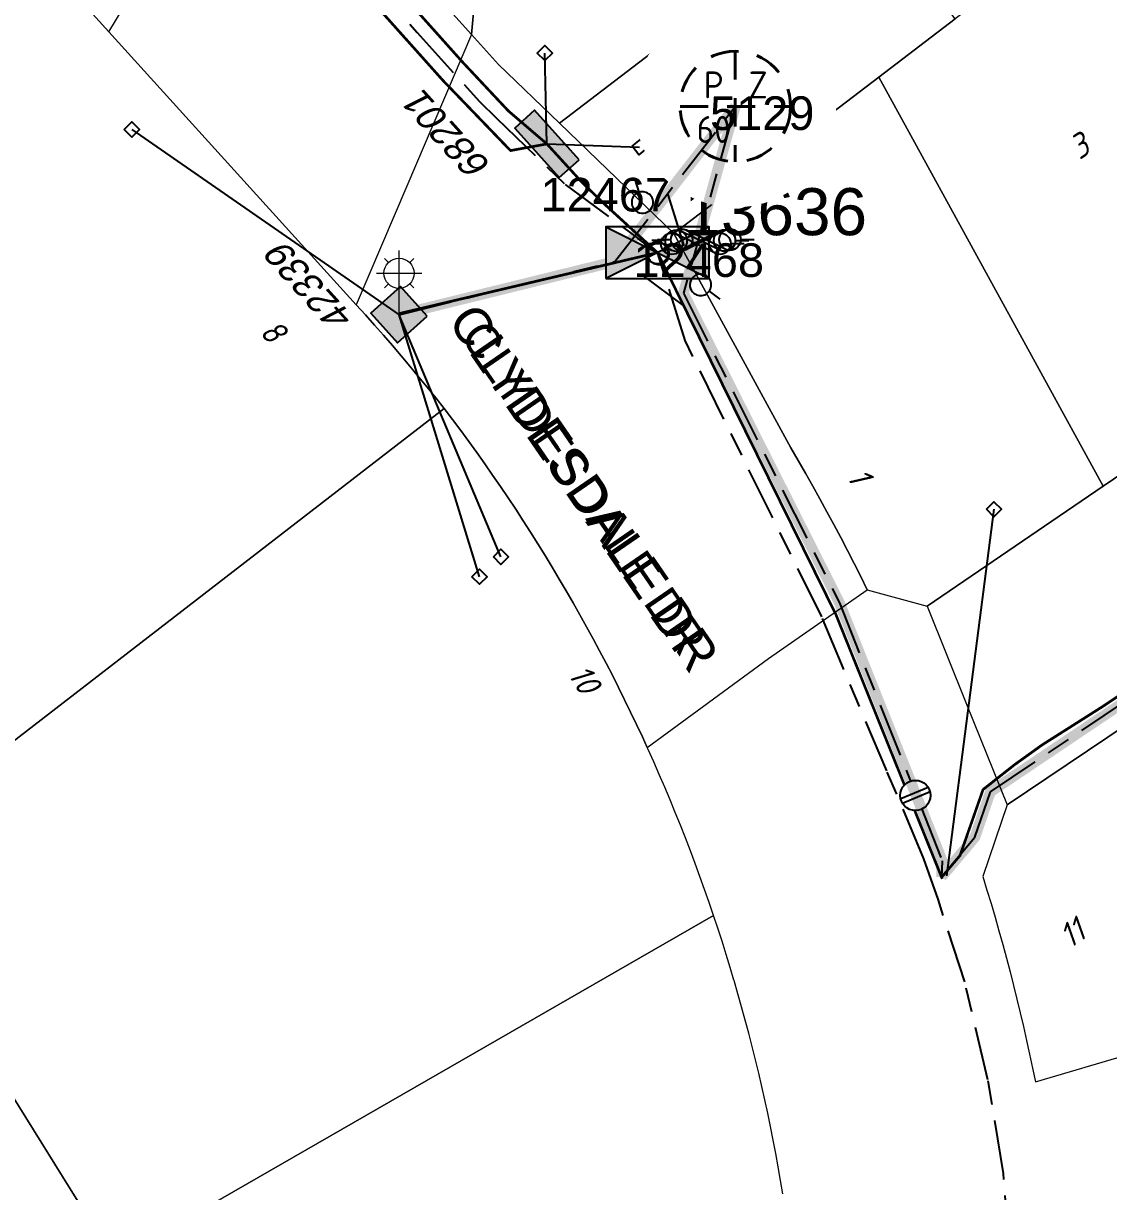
# Model space of a CAD drawing. Header units: metres. Extents: x 296308 to 298462, y 6229542 to 6231092.
# Drawn here: x 297169 to 297249.8, y 6230041.6 to 6230128.6 of the extents above; entities that cross this region are included whole.
import ezdxf
from ezdxf.enums import TextEntityAlignment as Align

# ---------------------------------------------------------------- set-up
doc = ezdxf.new("R2010")
doc.units = ezdxf.units.M
for name, pattern in [('Cable Exist UG', [8.2, 4, -1.2, 1.8, -1.2]), ('Dash', [5, 3, -2]), ('IECLCENT', [15.5, 9.5, -2, 2, -2])]:
    doc.linetypes.add(name, pattern=pattern)
doc.layers.get('0').update_dxf_attribs({"color": 6})
doc.layers.add('Cadastre Land Parcels_SP_EXT', color=9, linetype='Continuous', lineweight=5)
doc.layers.add('Cadastre Roads_SP_EXT', color=94, linetype='Continuous', lineweight=15)
for name, color, linetype in [('Equip_HV_EXT', 7, 'Continuous'), ('Equip_LV_EXT', 7, 'Continuous'), ('Equip_SL_EXT', 7, 'Continuous'), ('Equip_SP_SL_EXT', 7, 'Continuous'), ('Mains_HV_EXT', 7, 'Continuous'), ('Mains_LV_EXT', 7, 'Continuous'), ('Mains_SL_EXT', 7, 'Continuous'), ('Notes_LV_MISC', 7, 'Continuous'), ('Notes_SP_MISC', 7, 'Continuous'), ('Services_SP_EXT', 7, 'Continuous'), ('Sub_SP_EXT', 7, 'Continuous'), ('SupportsUG_SP_LV_EXT', 7, 'Continuous'), ('SupportsUG_SP_LV_SL_EXT', 7, 'Continuous')]:
    doc.layers.add(name, color=color, linetype=linetype)
doc.styles.add('COLUMN_LABEL', font='arial.ttf')
doc.styles.add('iecARIAL', font='arial.ttf', dxfattribs={"height": 2})
doc.styles.add('ieISOCP', font='isocp.shx')
doc.styles.add('IESYMBOL1', font='isocp.shx')
doc.styles.add('POLE_LABEL', font='arial.ttf')
doc.styles.add('SLCP_LABEL', font='arial.ttf', dxfattribs={"height": 3.5})
doc.styles.get("Standard").update_dxf_attribs({"font": 'arial.ttf'})
doc.styles.add('SWITCH_LABEL', font='arial.ttf', dxfattribs={"height": 2.5})

# ---------------------------------------------------------------- blocks, each defined once
blk = doc.blocks.new('SUB_PADMOUNT_EXT')
for points in [[(0, 0), (-3.84, 1.92), (-3.84, -1.92)], [(0, 0), (3.84, 1.92), (3.84, -1.92)]]:
    blk.add_hatch(color=256).paths.add_polyline_path(points)
for p, q in [((3.84, 1.92), (-3.84, -1.92)), ((-3.84, 1.92), (3.84, -1.92))]:
    blk.add_line(p, q)
blk.add_lwpolyline([(-3.84, -1.92), (3.84, -1.92), (3.84, 1.92), (-3.84, 1.92)], close=True)
for tag, height, flags, p in [('ASSET_NUM', 3.5, 8, (2, 2)), ('STREET_CODE', 0.2, 9, (1.5, 0)), ('OPERATING_VOLTAGE', 0.2, 9, (1.5, -0.6)), ('ORIENTATION', 0.2, 9, (1.5, -0.8)), ('CONSTRUCTED_VOLTAGE', 0.2, 9, (1.5, -0.2)), ('NO_PHASES', 0.2, 9, (1.5, -0.4)), ('OWNED_BY', 0.2, 9, (1.5, -1)), ('OPERATED_BY', 0.2, 9, (1.5, -1.2)), ('SECONDARY_VOLTAGE', 0.2, 9, (1.5, -1.6)), ('STATE', 0.2, 9, (1.5, -1.8)), ('MAINTAINED_BY', 0.2, 9, (1.5, -1.4)), ('SUBSTATION_TYPE', 0.2, 9, (1.5, -2.2)), ('USAGE', 0.2, 9, (1.5, -2.4)), ('PARENT', 0.2, 9, (1.5, -2)), ('LEGEND', 0.2, 9, (1.5, -2.6)), ('STREETNAME', 0.2, 9, (1.5, -3)), ('SUBURB', 0.2, 9, (1.5, -3.2)), ('LOCATION', 0.2, 9, (1.5, -2.8)), ('NOTES', 0.2, 9, (1.5, -3.4)), ('Z', 0.2, 1, (1.5, -3.6))]:
    blk.add_attdef(tag, text='', height=height, dxfattribs=dict(flags=flags)).set_placement(p, align=Align.MIDDLE_LEFT)
blk = doc.blocks.new('COLUMN_EXT')
blk.add_hatch(color=256).paths.add_polyline_path([(-1.485, 1.485), (-1.485, -1.485), (1.485, -1.485), (1.485, 1.485)])
blk.add_lwpolyline([(-1.485, -1.485), (1.485, -1.485), (1.485, 1.485), (-1.485, 1.485)], close=True)
at = {"style": 'COLUMN_LABEL', "oblique": 15, "flags": 8}
blk.add_attdef('ASSET_NUM', text='', height=2, dxfattribs=at).set_placement((2, 2), align=Align.BOTTOM_LEFT)
at = {"flags": 9}
for tag, style, p in [('STRUCTURE_PLANT_NUMBER', 'POLE_LABEL', (1.813, 0.031)), ('STREET_CODE', 'COLUMN_LABEL', (1.813, -0.2))]:
    blk.add_attdef(tag, text='', height=0.2, dxfattribs=dict(at, style=style)).set_placement(p, align=Align.MIDDLE_LEFT)
for tag, p in [('OWNED_BY', (1.813, -0.6)), ('STATE', (1.813, -0.8)), ('COLUMN_TYPE', (1.813, -0.4)), ('STREETNAME', (1.813, -1.6)), ('SUBURB', (1.813, -1.8)), ('USAGE', (1.813, -1)), ('LEGEND', (1.813, -1.2)), ('LOCATION', (1.813, -1.4)), ('NOTES', (1.813, -2))]:
    blk.add_attdef(tag, text='', height=0.2, dxfattribs=at).set_placement(p, align=Align.MIDDLE_LEFT)
at = {"flags": 1}
blk.add_attdef('Z', (1.813, -2.351), '', height=0.2, dxfattribs=at)
blk = doc.blocks.new('PILLAR_EXT')
blk.add_hatch(color=256).paths.add_polyline_path([(-2.475, 0.99), (-2.475, -0.99), (2.475, -0.99), (2.475, 0.99)])
blk.add_lwpolyline([(-2.475, -0.99), (2.475, -0.99), (2.475, 0.99), (-2.475, 0.99)], close=True)
at = {"style": 'iecARIAL', "oblique": 15, "flags": 8}
blk.add_attdef('ASSET_NUM', text='', height=2, dxfattribs=at).set_placement((1.5, 3.5), align=Align.BOTTOM_LEFT)
for tag, p, flags in [('OWNED_BY', (0, -0.2), 9), ('STATE', (0, -0.4), 9), ('SUPPORT_TYPE', (0, -0.6), 9), ('USAGE', (0, -0.8), 9), ('LEGEND', (0, -1), 9), ('STREETNAME', (0, -1.8), 9), ('LOCATION', (0, -1.2), 9), ('NOTES', (0, -1.4), 9), ('PARENT', (0, -1.6), 9), ('SUBURB', (0, -2), 1)]:
    blk.add_attdef(tag, p, '', height=0.2, dxfattribs=dict(flags=flags))
blk = doc.blocks.new('*U169')
at = {"lineweight": 15}
for p, q in [((0, 1.75), (0, 6.25)), ((-1.46, 5.46), (-1.06, 5.06)), ((1.46, 5.46), (1.06, 5.06)), ((-2.25, 4), (2.25, 4)), ((-1.46, 2.54), (-1.06, 2.94)), ((0, 0), (0, 2.5)), ((1.46, 2.54), (1.06, 2.94))]:
    blk.add_line(p, q, dxfattribs=at)
blk.add_circle((0, 4), 1.5, dxfattribs=at)
at = {"style": 'iecARIAL', "oblique": 15, "flags": 9}
blk.add_attdef('ASSET_NUM', text='', height=2, dxfattribs=at).set_placement((1.5, 1.5), align=Align.BOTTOM_RIGHT)
for tag, p, height, flags in [('CONSTRUCTED_VOLTAGE', (0.98, -0.65), 0.2, 9), ('CONTROL_TYPE', (0.98, -0.85), 0.2, 9), ('LANTERN_PURPOSE', (0.98, -1.05), 0.2, 9), ('LANTERN_TYPE', (0.98, -1.25), 0.2, 9), ('LNUMBER', (2.18, -3.25), 2.5, 8), ('OPERATING_VOLTAGE', (0.98, -1.65), 0.2, 9), ('ORIENTATION', (0.98, -1.85), 0.2, 9), ('OWNED_BY', (0.98, -2.05), 0.2, 9), ('STATE', (0.98, -2.25), 0.2, 9), ('NO_PHASES', (0.98, -1.45), 0.2, 9), ('USAGE', (0.98, -2.45), 0.2, 9), ('CEXIST', (0.98, -2.65), 0.2, 9), ('CNEW', (0.98, -2.85), 0.2, 9), ('CNUMBER', (0.98, -3.05), 0.2, 9), ('CREMOVE', (0.98, -3.25), 0.2, 9), ('CREPLACE', (0.98, -3.45), 0.2, 9), ('LKINGHEIGHT', (0.98, -3.65), 0.2, 9), ('LBRACKET', (0.98, -3.85), 0.2, 9), ('LBRACKETVOCAB', (0.98, -4.05), 0.2, 9), ('LCATEGORY', (0.98, -4.25), 0.2, 9), ('LCHARGE1', (0.98, -4.45), 0.2, 9), ('LCHARGE1PERCENT', (0.98, -4.65), 0.2, 9), ('LCHARGE2', (0.98, -4.85), 0.2, 9), ('LCHARGE2PERCENT', (0.98, -5.05), 0.2, 9), ('LCHARGE3', (0.98, -5.25), 0.2, 9), ('LCHARGE3PERCENT', (0.98, -5.45), 0.2, 9), ('LEXIST', (0.98, -5.65), 0.2, 9), ('LLAMP', (0.98, -5.85), 0.2, 9), ('LLAMPVOCAB', (0.98, -6.05), 0.2, 9), ('LMAST', (0.98, -6.25), 0.2, 9), ('LMASTVOCAB', (0.98, -6.45), 0.2, 9), ('LNEW', (0.98, -6.65), 0.2, 9), ('LANTNUMBER', (0.98, -6.85), 0.2, 9), ('LOUTREACH', (0.98, -7.25), 0.2, 9), ('LOUTREACHVOCAB', (0.98, -7.45), 0.2, 9), ('LRATECODE', (0.98, -7.65), 0.2, 9), ('LREMOVE', (0.98, -7.85), 0.2, 9), ('LREPLACE', (0.98, -8.05), 0.2, 9), ('LTYPE', (0.98, -8.25), 0.2, 9), ('STREETNAME', (0.98, -9.25), 0.2, 9), ('SUBURB', (0.98, -9.45), 0.2, 1), ('LTYPEVOCAB', (0.98, -8.45), 0.2, 9), ('LEGEND', (0.98, -8.65), 0.2, 9), ('LOCATION', (0.98, -8.85), 0.2, 9), ('NOTES', (0.98, -9.05), 0.2, 9)]:
    blk.add_attdef(tag, p, '', height=height, dxfattribs=dict(flags=flags))
blk = doc.blocks.new('CCP_EXT')
at = {"flags": 9}
for tag, p in [('STATE', (0, -1.8)), ('USAGE', (0, -1.2)), ('LEGEND', (0, -1.4)), ('LIFE_SUPPORT', (0, -1.6)), ('NOTES', (0, -2))]:
    blk.add_attdef(tag, text='', height=0.2, dxfattribs=at).set_placement(p, align=Align.MIDDLE_LEFT)
blk.add_wipeout([(0, 0.566), (0.566, 0), (0, -0.566), (-0.566, 0)])
blk.add_lwpolyline([(-0.566, 0), (0, 0.566), (0.566, 0), (0, -0.566), (-0.566, 0)])
at = {"flags": 1}
blk.add_attdef('Z', (0, 0), '', height=0.2, dxfattribs=at)
at = {"flags": 9}
for tag, p in [('CCP_TYPE', (0, 0)), ('OPERATING_VOLTAGE', (0, -0.6)), ('ORIENTATION', (0, -0.8)), ('CONSTRUCTED_VOLTAGE', (0, -0.2)), ('NO_PHASES', (0, -0.4)), ('OWNED_BY', (0, -1))]:
    blk.add_attdef(tag, text='', height=0.2, dxfattribs=at).set_placement(p, align=Align.MIDDLE_LEFT)
blk = doc.blocks.new('LV_UG_LINKS_CLOSED_EXT')
blk.add_wipeout([(-1.06, 1.06), (-1.18, 0.92), (-1.29, 0.76), (-1.37, 0.59), (-1.43, 0.42), (-1.48, 0.23), (-1.49, 0.05), (-1.49, -0.14), (-1.46, -0.33), (-1.41, -0.51), (-1.33, -0.68), (-1.24, -0.84), (-1.12, -0.99), (-0.99, -1.12), (-0.84, -1.24), (-0.68, -1.33), (-0.51, -1.41), (-0.33, -1.46), (-0.14, -1.49), (0.05, -1.49), (0.23, -1.48), (0.42, -1.43), (0.59, -1.37), (0.76, -1.29), (0.92, -1.18), (1.06, -1.06), (1.18, -0.92), (1.29, -0.76), (1.37, -0.59), (1.43, -0.42), (1.48, -0.23), (1.49, -0.05), (1.49, 0.14), (1.46, 0.33), (1.41, 0.51), (1.33, 0.68), (1.24, 0.84), (1.12, 0.99), (0.99, 1.12), (0.84, 1.24), (0.68, 1.33), (0.51, 1.41), (0.33, 1.46), (0.14, 1.49), (-0.05, 1.49), (-0.23, 1.48), (-0.42, 1.43), (-0.59, 1.37), (-0.76, 1.29), (-0.92, 1.18)])
for p, q in [((-0.25, -1.48), (-0.25, 1.48)), ((0.25, -1.48), (0.25, 1.48))]:
    blk.add_line(p, q)
blk.add_circle((0, 0), 1.5)
at = {"flags": 9}
for tag, p in [('ACTUAL_STATUS', (0, 0)), ('CONSTRUCTED_VOLTAGE', (0, -0.2)), ('OPERATING_VOLTAGE', (0, -0.6)), ('ORIENTATION', (0, -0.8)), ('STATE', (0, -1)), ('SWITCH_TYPE', (0, -1.2)), ('NO_PHASES', (0, -0.4)), ('USAGE', (0, -1.4)), ('NOTES', (0, -1.6))]:
    blk.add_attdef(tag, text='', height=0.2, dxfattribs=at).set_placement(p, align=Align.MIDDLE_LEFT)
at = {"flags": 1}
blk.add_attdef('Z', (0, 0), '', height=0.2, dxfattribs=at)
blk = doc.blocks.new('LV_UG_DFUSE_CLOSED_EXT')
for points in [[(1, 0), (0, 0)], [(5.04, 0.726), (2.156, -0.717)], [(5.049, -0.707), (2.156, 0.717)], [(6.2, 0.013), (7.2, 0.013)]]:
    blk.add_lwpolyline(points)
for centre in [(1.8, 0), (5.4, 0.011)]:
    blk.add_circle(centre, 0.8)
at = {"flags": 9}
for tag, p in [('ACTUAL_STATUS', (0, 0)), ('OPERATING_VOLTAGE', (0, -0.6)), ('ORIENTATION', (0, -0.8)), ('CONSTRUCTED_VOLTAGE', (0, -0.2)), ('NO_PHASES', (0, -0.4)), ('STATE', (0, -1)), ('SWITCH_TYPE', (0, -1.2)), ('USAGE', (0, -1.4)), ('NOTES', (0, -1.6))]:
    blk.add_attdef(tag, text='', height=0.2, dxfattribs=at).set_placement(p, align=Align.MIDDLE_LEFT)
at = {"flags": 1}
blk.add_attdef('Z', (0, 0), '', height=0.2, dxfattribs=at)
blk = doc.blocks.new('SWG_HOLEC_SU_EXT')
blk.add_line((1.8, -2), (5.8, -2))
for points in [[(1, 0), (0, 0)], [(6.6, 0), (7.6, 0)]]:
    blk.add_lwpolyline(points)
for points in [[(1.8, -0.8, 1), (1.8, 0.8, 1)], [(5.8, -0.8, 1), (5.8, 0.8, 1)]]:
    blk.add_lwpolyline(points, format="xyb", close=True)
at = {"style": 'SWITCH_LABEL', "flags": 8}
blk.add_attdef('ASSET_NUM', text='', height=2.5, rotation=179.95437, dxfattribs=at).set_placement((-2.4, 0), align=Align.MIDDLE_LEFT)
at = {"flags": 1}
blk.add_attdef('Z', (0, 0), '', height=0.2, dxfattribs=at)
at = {"flags": 9}
for tag, p in [('ACTUAL_STATUS', (0, -0.4)), ('CONSTRUCTED_VOLTAGE', (0, -0.6)), ('NO_PHASES', (0, -0.8)), ('OPERATING_VOLTAGE', (0, -1)), ('ORIENTATION', (0, -1.2)), ('OWNED_BY', (0, -1.4)), ('STATE', (0, -1.8)), ('PARENT', (0, -1.6)), ('SWITCH_TYPE', (0, -2)), ('STREETNAME', (0, -2.6)), ('USAGE', (0, -2.2)), ('LOCATION', (0, -2.4)), ('SUBURB', (0, -2.8)), ('NOTES', (0, -3))]:
    blk.add_attdef(tag, text='', height=0.2, dxfattribs=at).set_placement(p, align=Align.MIDDLE_LEFT)
at = {"style": 'SWITCH_LABEL', "flags": 9}
blk.add_attdef('STREET_CODE', text='', height=0.2, dxfattribs=at).set_placement((0, -0.2), align=Align.MIDDLE_LEFT)
blk = doc.blocks.new('SLCP_ZELL_EXT')
blk.add_wipeout([(-0.236, 7.5), (-0.706, 7.47), (-1.174, 7.411), (-1.637, 7.323), (-2.093, 7.206), (-2.542, 7.06), (-2.98, 6.887), (-3.407, 6.686), (-3.82, 6.459), (-4.218, 6.206), (-4.599, 5.929), (-4.962, 5.629), (-5.306, 5.306), (-5.629, 4.962), (-5.929, 4.599), (-6.206, 4.218), (-6.459, 3.82), (-6.686, 3.407), (-6.887, 2.98), (-7.06, 2.542), (-7.206, 2.093), (-7.323, 1.637), (-7.411, 1.174), (-7.47, 0.706), (-7.5, 0.236), (-7.5, -0.236), (-7.47, -0.706), (-7.411, -1.174), (-7.323, -1.637), (-7.206, -2.093), (-7.06, -2.542), (-6.887, -2.98), (-6.686, -3.407), (-6.459, -3.82), (-6.206, -4.218), (-5.929, -4.599), (-5.629, -4.962), (-5.306, -5.306), (-4.962, -5.629), (-4.599, -5.929), (-4.218, -6.206), (-3.82, -6.459), (-3.407, -6.686), (-2.98, -6.887), (-2.542, -7.06), (-2.093, -7.206), (-1.637, -7.323), (-1.174, -7.411), (-0.706, -7.47), (-0.236, -7.5), (0.236, -7.5), (0.706, -7.47), (1.174, -7.411), (1.637, -7.323), (2.093, -7.206), (2.542, -7.06), (2.98, -6.887), (3.407, -6.686), (3.82, -6.459), (4.218, -6.206), (4.599, -5.929), (4.962, -5.629), (5.306, -5.306), (5.629, -4.962), (5.929, -4.599), (6.206, -4.218), (6.459, -3.82), (6.686, -3.407), (6.887, -2.98), (7.06, -2.542), (7.206, -2.093), (7.323, -1.637), (7.411, -1.174), (7.47, -0.706), (7.5, -0.236), (7.5, 0.236), (7.47, 0.706), (7.411, 1.174), (7.323, 1.637), (7.206, 2.093), (7.06, 2.542), (6.887, 2.98), (6.686, 3.407), (6.459, 3.82), (6.206, 4.218), (5.929, 4.599), (5.629, 4.962), (5.306, 5.306), (4.962, 5.629), (4.599, 5.929), (4.218, 6.206), (3.82, 6.459), (3.407, 6.686), (2.98, 6.887), (2.542, 7.06), (2.093, 7.206), (1.637, 7.323), (1.174, 7.411), (0.706, 7.47), (0.236, 7.5)])
at = {"linetype": 'Dash', "lineweight": 40, "ltscale": 0.7}
for p, q in [((0, 4.109), (0, -4.109)), ((-4.109, 0), (4.109, 0))]:
    blk.add_line(p, q, dxfattribs=at)
blk.add_circle((0, 0), 4.109, dxfattribs=at)
at = {"lineweight": 40, "style": 'IESYMBOL1'}
for s, p in [('P', (-1.604, 0)), ('Z', (1.702, 0)), ('60', (-1.612, -3.312))]:
    blk.add_text(s, height=2, dxfattribs=at).set_placement(p, align=Align.BOTTOM_CENTER)
at = {"style": 'SLCP_LABEL'}
for tag, height, flags, p in [('ASSET_NUM', 2.5, 8, (2, 2)), ('STREET_CODE', 0.2, 9, (0, -0.2))]:
    blk.add_attdef(tag, text='', height=height, dxfattribs=dict(at, flags=flags)).set_placement(p, align=Align.MIDDLE_LEFT)
at = {"flags": 1}
blk.add_attdef('Z', (0, 0), '', height=0.2, dxfattribs=at)
at = {"flags": 9}
for tag, p in [('CONSTRUCTED_VOLTAGE', (0, -0.4)), ('CONTROL_TYPE', (0, -0.6)), ('NO_PHASES', (0, -0.8)), ('OPERATING_VOLTAGE', (0, -1)), ('ORIENTATION', (0, -1.2)), ('OWNED_BY', (0, -1.4)), ('USAGE', (0, -1.6)), ('LOCATION', (0, -1.8)), ('STATE', (0, -2)), ('NOTES', (0, -2.2))]:
    blk.add_attdef(tag, text='', height=0.2, dxfattribs=at).set_placement(p, align=Align.MIDDLE_LEFT)

msp = doc.modelspace()

# ---------------------------------------------------------------- linework, layer by layer
at = {"layer": 'Cadastre Land Parcels_SP_EXT', "linetype": 'Continuous'}
for points in [[(297231.24, 6230138.221), (297223.203, 6230148.769), (297202.853, 6230133.198), (297202.343, 6230127.727), (297204.359, 6230125.495), (297208.893, 6230121.123), (297231.24, 6230138.221)], [(297200.317, 6230099.899), (297199.689, 6230100.692), (297199.056, 6230101.481), (297198.416, 6230102.265), (297197.77, 6230103.044), (297197.118, 6230103.818), (297196.46, 6230104.587), (297195.796, 6230105.35), (297195.126, 6230106.108), (297194.451, 6230106.861), (297193.769, 6230107.609), (297175.363, 6230127.91), (297166.654, 6230137.517), (297130.558, 6230109.226), (297157.106, 6230066.545), (297200.317, 6230099.899)], [(297232.661, 6230124.55), (297238.349, 6230128.887), (297231.24, 6230138.221), (297208.893, 6230121.123), (297217.399, 6230112.913), (297232.661, 6230124.55)], [(297267.373, 6230106.317), (297250.173, 6230137.872), (297238.349, 6230128.887), (297232.661, 6230124.55), (297249.351, 6230094.121), (297267.373, 6230106.317)], [(297249.351, 6230094.121), (297232.661, 6230124.55), (297217.399, 6230112.913), (297226.1, 6230096.966), (297226.653, 6230096.026), (297227.199, 6230095.081), (297227.739, 6230094.133), (297228.271, 6230093.181), (297228.797, 6230092.224), (297229.316, 6230091.265), (297229.827, 6230090.302), (297230.332, 6230089.334), (297230.83, 6230088.364), (297231.32, 6230087.39), (297231.804, 6230086.412), (297236.251, 6230085.203), (297249.351, 6230094.121)], [(297220.359, 6230062.194), (297220.03, 6230063.16), (297219.692, 6230064.124), (297219.348, 6230065.085), (297218.995, 6230066.045), (297218.636, 6230067), (297218.268, 6230067.953), (297217.894, 6230068.902), (297217.511, 6230069.85), (297217.123, 6230070.795), (297216.726, 6230071.735), (297216.322, 6230072.673), (297215.911, 6230073.608), (297215.492, 6230074.539), (297215.43, 6230074.674), (297215.066, 6230075.468), (297214.633, 6230076.393), (297214.193, 6230077.314), (297213.746, 6230078.232), (297213.291, 6230079.147), (297212.829, 6230080.057), (297212.361, 6230080.965), (297211.885, 6230081.868), (297211.402, 6230082.769), (297210.912, 6230083.664), (297210.415, 6230084.557), (297209.911, 6230085.445), (297209.401, 6230086.329), (297208.883, 6230087.209), (297208.359, 6230088.086), (297207.827, 6230088.958), (297207.29, 6230089.827), (297206.745, 6230090.69), (297206.194, 6230091.55), (297205.636, 6230092.405), (297205.071, 6230093.255), (297204.5, 6230094.103), (297203.921, 6230094.944), (297203.337, 6230095.781), (297202.746, 6230096.614), (297202.149, 6230097.443), (297201.545, 6230098.266), (297200.934, 6230099.085), (297200.317, 6230099.899), (297157.106, 6230066.545), (297175.774, 6230036.534), (297220.359, 6230062.194)], [(297271.134, 6230057.714), (297279.808, 6230060.275), (297264.621, 6230085.468), (297242.219, 6230070.415), (297240.395, 6230065.076), (297240.706, 6230064.071), (297241.01, 6230063.064), (297241.306, 6230062.055), (297241.596, 6230061.043), (297241.879, 6230060.03), (297242.155, 6230059.015), (297242.423, 6230057.998), (297242.684, 6230056.979), (297242.939, 6230055.959), (297243.186, 6230054.937), (297243.426, 6230053.912), (297243.659, 6230052.886), (297243.885, 6230051.859), (297244.103, 6230050.831), (297244.315, 6230049.8), (297271.134, 6230057.714)]]:
    msp.add_lwpolyline(points, close=True, dxfattribs=at)
msp.add_lwpolyline([(297225.517, 6230041.47), (297225.348, 6230042.474), (297225.172, 6230043.477), (297224.988, 6230044.479), (297224.796, 6230045.478), (297224.596, 6230046.477), (297224.389, 6230047.473), (297224.174, 6230048.468), (297223.951, 6230049.462), (297223.72, 6230050.453), (297223.482, 6230051.443), (297223.237, 6230052.431), (297222.983, 6230053.417), (297222.721, 6230054.401), (297222.453, 6230055.383), (297222.177, 6230056.362), (297221.892, 6230057.34), (297221.881, 6230057.378), (297221.601, 6230058.315), (297221.302, 6230059.289), (297220.995, 6230060.26), (297220.681, 6230061.228), (297220.359, 6230062.194), (297175.774, 6230036.534), (297157.106, 6230066.545)], dxfattribs=at)
at = {"layer": 'Cadastre Roads_SP_EXT', "linetype": 'Continuous'}
for points in [[(297166.654, 6230137.517), (297175.363, 6230127.91), (297180.237, 6230136.018), (297180.237, 6230136.018), (297188.202, 6230143.406), (297179.709, 6230153.034), (297167.735, 6230166.63)], [(297195.864, 6230134.909), (297202.342, 6230127.727), (297202.853, 6230133.198)]]:
    msp.add_lwpolyline(points, dxfattribs=at)
at = {"layer": 'Mains_LV_EXT', "linetype": 'IECLCENT', "lineweight": 30, "ltscale": 0.5, "const_width": 0.2, "flags": 128}
for points in [[(297196.927, 6230106.953), (297216.191, 6230111.493)], [(297235.014, 6230070.779), (297229.474, 6230084.552), (297216.191, 6230111.493)], [(297237.332, 6230065.027), (297238.702, 6230066.646), (297240.417, 6230071.552), (297242.773, 6230073.407), (297244.807, 6230074.869), (297249.398, 6230077.78), (297268.048, 6230090.218)], [(297237.381, 6230064.906), (297234.997, 6230070.817)]]:
    msp.add_lwpolyline(points, dxfattribs=at)

# ---------------------------------------------------------------- block references
at = {"layer": 'Equip_HV_EXT'}
ref = msp.add_blockref('SWG_HOLEC_SU_EXT', (297216.807, 6230109.689), dxfattribs=dict(at, rotation=107.440839912561))
ref.add_attrib('ASSET_NUM', '12468', dxfattribs={"layer": '0', "height": 2.5, "style": 'SWITCH_LABEL'}).set_placement((297214.408, 6230110.939), align=Align.MIDDLE_LEFT)
ref = msp.add_blockref('SWG_HOLEC_SU_EXT', (297214.736, 6230112.558), dxfattribs=dict(at, rotation=323.4113786313692))
ref.add_attrib('ASSET_NUM', '12467', dxfattribs={"layer": '0', "height": 2.5, "style": 'SWITCH_LABEL'}).set_placement((297212.337, 6230113.808), align=Align.BOTTOM_CENTER)
at = {"layer": 'Equip_LV_EXT'}
for p in [(297215.779, 6230112.386), (297216.184, 6230112.45), (297215.443, 6230112.154)]:
    msp.add_blockref('LV_UG_DFUSE_CLOSED_EXT', p, dxfattribs=at)
at = {"layer": 'Equip_SP_SL_EXT', "xscale": 0.75, "yscale": 0.75, "zscale": 0.75}
msp.add_blockref('*U169', (297196.957, 6230106.96), dxfattribs=at)
at = {"layer": 'Notes_LV_MISC'}
ref = msp.add_blockref('PILLAR_EXT', (297207.961, 6230119.581), dxfattribs=dict(at, rotation=131.9422439181325))
ref.add_attrib('ASSET_NUM', '68201', dxfattribs={"layer": '0', "height": 2, "rotation": 131.94224, "style": 'iecARIAL', "oblique": 15}).set_placement((297204.355, 6230118.357), align=Align.BOTTOM_LEFT)
ref = msp.add_blockref('COLUMN_EXT', (297196.959, 6230106.876), dxfattribs=dict(at, rotation=132.0954545242153))
ref.add_attrib('ASSET_NUM', '42339', dxfattribs={"layer": '0', "height": 2, "rotation": 132.09545, "style": 'COLUMN_LABEL', "oblique": 15}).set_placement((297194.134, 6230107.02), align=Align.BOTTOM_LEFT)
at = {"layer": 'Sub_SP_EXT'}
ref = msp.add_blockref('SUB_PADMOUNT_EXT', (297216.191, 6230111.493), dxfattribs=at)
ref.add_attrib('ASSET_NUM', '13636', dxfattribs={"layer": '0', "height": 3.5}).set_placement((297218.191, 6230111.743), align=Align.BOTTOM_LEFT)
at = {"layer": 'SupportsUG_SP_LV_EXT'}
ref = msp.add_blockref('PILLAR_EXT', (297207.961, 6230119.581), dxfattribs=dict(at, rotation=131.9422439181325))
ref.add_attrib('ASSET_NUM', '68201', dxfattribs={"layer": '0', "height": 2, "rotation": 131.94224, "style": 'iecARIAL', "oblique": 15}).set_placement((297204.355, 6230118.357), align=Align.BOTTOM_LEFT)
at = {"layer": 'SupportsUG_SP_LV_SL_EXT'}
ref = msp.add_blockref('COLUMN_EXT', (297196.959, 6230106.876), dxfattribs=dict(at, rotation=132.0954545242153))
ref.add_attrib('ASSET_NUM', '42339', dxfattribs={"layer": '0', "height": 2, "rotation": 132.09545, "style": 'COLUMN_LABEL', "oblique": 15}).set_placement((297194.134, 6230107.02), align=Align.BOTTOM_LEFT)

# ---------------------------------------------------------------- texts
at = {"layer": 'Cadastre Land Parcels_SP_EXT', "style": 'ieISOCP', "oblique": 15}
for s, rotation, p in [('9', 313.2, (297225.708, 6230125.139)), ('3', 33.62312, (297247.581, 6230118.349)), ('8', 312.05969, (297186.51, 6230105.527)), ('1', 298.01736, (297230.241, 6230094.841)), ('10', 301.81885, (297209.481, 6230080.125)), ('11', 34.44464, (297246.872, 6230059.669))]:
    msp.add_text(s, height=1.8, rotation=rotation, dxfattribs=at).set_placement(p)

# ---------------------------------------------------------------- next in the draw order: block references
at = {"layer": 'Services_SP_EXT'}
for p, rotation in [((297207.8, 6230126.343), 89.93834405709313), ((297214.857, 6230119.346), 354.0192935320181)]:
    msp.add_blockref('CCP_EXT', p, dxfattribs=dict(at, rotation=rotation))
for p in [(297177.069, 6230120.658), (297241.227, 6230092.4), (297204.543, 6230088.858), (297202.936, 6230087.388)]:
    msp.add_blockref('CCP_EXT', p, dxfattribs=at)

# ---------------------------------------------------------------- next in the draw order: linework, layer by layer
at = {"layer": 'Cadastre Roads_SP_EXT', "linetype": 'Continuous'}
msp.add_lwpolyline([(297224.453, 6230081.306), (297231.804, 6230086.412), (297231.32, 6230087.39), (297230.83, 6230088.364), (297230.332, 6230089.334), (297229.827, 6230090.302), (297229.316, 6230091.265), (297228.796, 6230092.224), (297228.271, 6230093.181), (297227.739, 6230094.133), (297227.199, 6230095.081), (297226.653, 6230096.026), (297226.1, 6230096.966), (297217.399, 6230112.913), (297208.893, 6230121.123), (297204.359, 6230125.495), (297202.342, 6230127.727), (297197.536, 6230116.448), (297193.769, 6230107.609), (297194.451, 6230106.861), (297195.126, 6230106.108), (297195.796, 6230105.35), (297196.46, 6230104.586), (297197.118, 6230103.818), (297197.77, 6230103.044), (297198.416, 6230102.265), (297199.056, 6230101.481), (297199.689, 6230100.692), (297200.317, 6230099.899), (297200.934, 6230099.085), (297201.545, 6230098.266), (297202.149, 6230097.443), (297202.746, 6230096.614), (297203.337, 6230095.781), (297203.921, 6230094.945), (297204.5, 6230094.103), (297205.071, 6230093.255), (297205.636, 6230092.405), (297206.194, 6230091.55), (297206.745, 6230090.69), (297207.29, 6230089.827), (297207.827, 6230088.958), (297208.359, 6230088.086), (297208.883, 6230087.209), (297209.401, 6230086.329), (297209.911, 6230085.445), (297210.415, 6230084.557), (297210.912, 6230083.664), (297211.402, 6230082.769), (297211.885, 6230081.868), (297212.361, 6230080.965), (297212.829, 6230080.057), (297213.291, 6230079.147), (297213.746, 6230078.232), (297214.193, 6230077.314), (297214.633, 6230076.393), (297215.066, 6230075.468), (297215.43, 6230074.674), (297224.453, 6230081.306)], close=True, dxfattribs=at)
msp.add_lwpolyline([(297267.373, 6230106.316), (297249.351, 6230094.121), (297236.251, 6230085.203), (297239.195, 6230077.91), (297242.219, 6230070.415), (297264.621, 6230085.468)], dxfattribs=at)
at = {"layer": 'Mains_HV_EXT', "linetype": 'Cable Exist UG'}
msp.add_lwpolyline([(297242.942, 6230029.182), (297241.94, 6230042.985), (297240.778, 6230049.963), (297239.054, 6230057.246), (297237.066, 6230063.388), (297236.019, 6230066.407), (297233.258, 6230072.932), (297230.014, 6230080.597), (297228.407, 6230084.407), (297218.243, 6230104.951), (297216.191, 6230111.493)], dxfattribs=at)
at = {"layer": 'Mains_LV_EXT', "linetype": 'IECLCENT', "lineweight": 30, "ltscale": 0.5, "const_width": 0.2, "flags": 128}
msp.add_lwpolyline([(297155.686, 6230178.109), (297154.446, 6230176.462), (297156.714, 6230173.36), (297167.454, 6230161.013), (297169.859, 6230161.398), (297191.776, 6230136.897), (297191.462, 6230134.103), (297200.239, 6230124.287), (297205.251, 6230119.087), (297207.961, 6230119.58)], dxfattribs=at)
at = {"layer": 'Mains_SL_EXT', "linetype": 'Cable Exist UG'}
msp.add_lwpolyline([(297237.33, 6230065.061), (297239.811, 6230068.007), (297239.811, 6230068.007), (297240.963, 6230071.378), (297263.785, 6230086.713), (297264.585, 6230087.252), (297264.585, 6230087.252), (297272.348, 6230092.484), (297273.55, 6230093.808)], dxfattribs=at)
at = {"layer": 'Services_SP_EXT'}
for points in [[(297207.961, 6230119.58), (297207.8, 6230126.343)], [(297177.068, 6230120.658), (297196.959, 6230106.876)], [(297207.961, 6230119.58), (297214.857, 6230119.346)], [(297204.543, 6230088.858), (297196.959, 6230106.876)], [(297202.936, 6230087.388), (297196.959, 6230106.876)], [(297241.227, 6230092.4), (297237.7, 6230065.131)]]:
    msp.add_lwpolyline(points, dxfattribs=at)

# ---------------------------------------------------------------- next in the draw order: texts
at = {"layer": 'Cadastre Roads_SP_EXT'}
msp.add_text('CLYDESDALE DR', height=2.75, rotation=304.4975, dxfattribs=at).set_placement((297210.72, 6230094.009), align=Align.MIDDLE_CENTER)
at = {"layer": 'Notes_LV_MISC'}
msp.add_text('CLYDESDALE DR', height=2.5, rotation=304.4975, dxfattribs=at).set_placement((297210.72, 6230094.009), align=Align.MIDDLE_CENTER)

# ---------------------------------------------------------------- next in the draw order: block references
at = {"layer": 'Equip_SL_EXT'}
ref = msp.add_blockref('SLCP_ZELL_EXT', (297221.979, 6230122.371), dxfattribs=at)
ref.add_attrib('ASSET_NUM', '5129', dxfattribs={"layer": '0', "height": 2.5, "style": 'SLCP_LABEL'}).set_placement((297223.979, 6230123.121), align=Align.TOP_CENTER)

# ---------------------------------------------------------------- next in the draw order: linework, layer by layer
at = {"layer": 'Mains_HV_EXT', "linetype": 'Cable Exist UG'}
msp.add_lwpolyline([(297183.889, 6230211.141), (297175.338, 6230209.197), (297169.947, 6230208.282), (297163.885, 6230207.621), (297158.414, 6230207.194), (297150.29, 6230206.916), (297148.125, 6230203.214), (297145.217, 6230198.633), (297147.511, 6230191.989), (297149.586, 6230187.011), (297151.654, 6230182.926), (297154.553, 6230178.035), (297159.57, 6230171.327), (297198.314, 6230127.876), (297202.943, 6230122.728), (297204.208, 6230121.502), (297209.314, 6230116.559), (297216.191, 6230111.493)], dxfattribs=at)
at = {"layer": 'Mains_LV_EXT', "linetype": 'IECLCENT', "lineweight": 30, "ltscale": 0.5, "const_width": 0.2, "flags": 128}
for points in [[(297225.642, 6230163.592), (297225.382, 6230160.898), (297201.147, 6230142.615), (297200.72, 6230140.526), (297193.557, 6230134.752), (297201.731, 6230125.618), (297205.092, 6230122.037), (297207.961, 6230119.58)], [(297207.961, 6230119.58), (297210.602, 6230116.692), (297212.159, 6230115.182), (297216.191, 6230111.493)]]:
    msp.add_lwpolyline(points, dxfattribs=at)
at = {"layer": 'Mains_SL_EXT', "linetype": 'Cable Exist UG'}
for points in [[(297196.959, 6230106.876), (297213.013, 6230110.832), (297221.979, 6230122.371)], [(297221.979, 6230122.371), (297218.117, 6230108.472), (297229.728, 6230085.449), (297237.374, 6230066.26), (297237.329, 6230065.036)]]:
    msp.add_lwpolyline(points, dxfattribs=at)
at = {"layer": 'Notes_SP_MISC', "const_width": 0.8}
msp.add_lwpolyline([(297196.959, 6230106.876), (297213.013, 6230110.832), (297221.979, 6230122.371)], dxfattribs=at)

# ---------------------------------------------------------------- next in the draw order: block references
at = {"layer": 'Equip_LV_EXT', "xscale": 0.7499999999999999, "yscale": 0.7499999999999999, "zscale": 0.7499999999999999, "rotation": 112.6594857745085}
msp.add_blockref('LV_UG_LINKS_CLOSED_EXT', (297235.382, 6230071.115), dxfattribs=at)

# ---------------------------------------------------------------- next in the draw order: linework, layer by layer
at = {"layer": 'Notes_SP_MISC', "const_width": 0.8}
for points in [[(297221.979, 6230122.371), (297218.117, 6230108.472), (297229.728, 6230085.449), (297237.374, 6230066.26), (297237.329, 6230065.036)], [(297237.33, 6230065.061), (297239.811, 6230068.007), (297239.811, 6230068.007), (297240.963, 6230071.378), (297263.785, 6230086.713), (297264.585, 6230087.252), (297264.585, 6230087.252), (297272.348, 6230092.484), (297273.55, 6230093.808)]]:
    msp.add_lwpolyline(points, dxfattribs=at)

doc.saveas('drawing.dxf')
